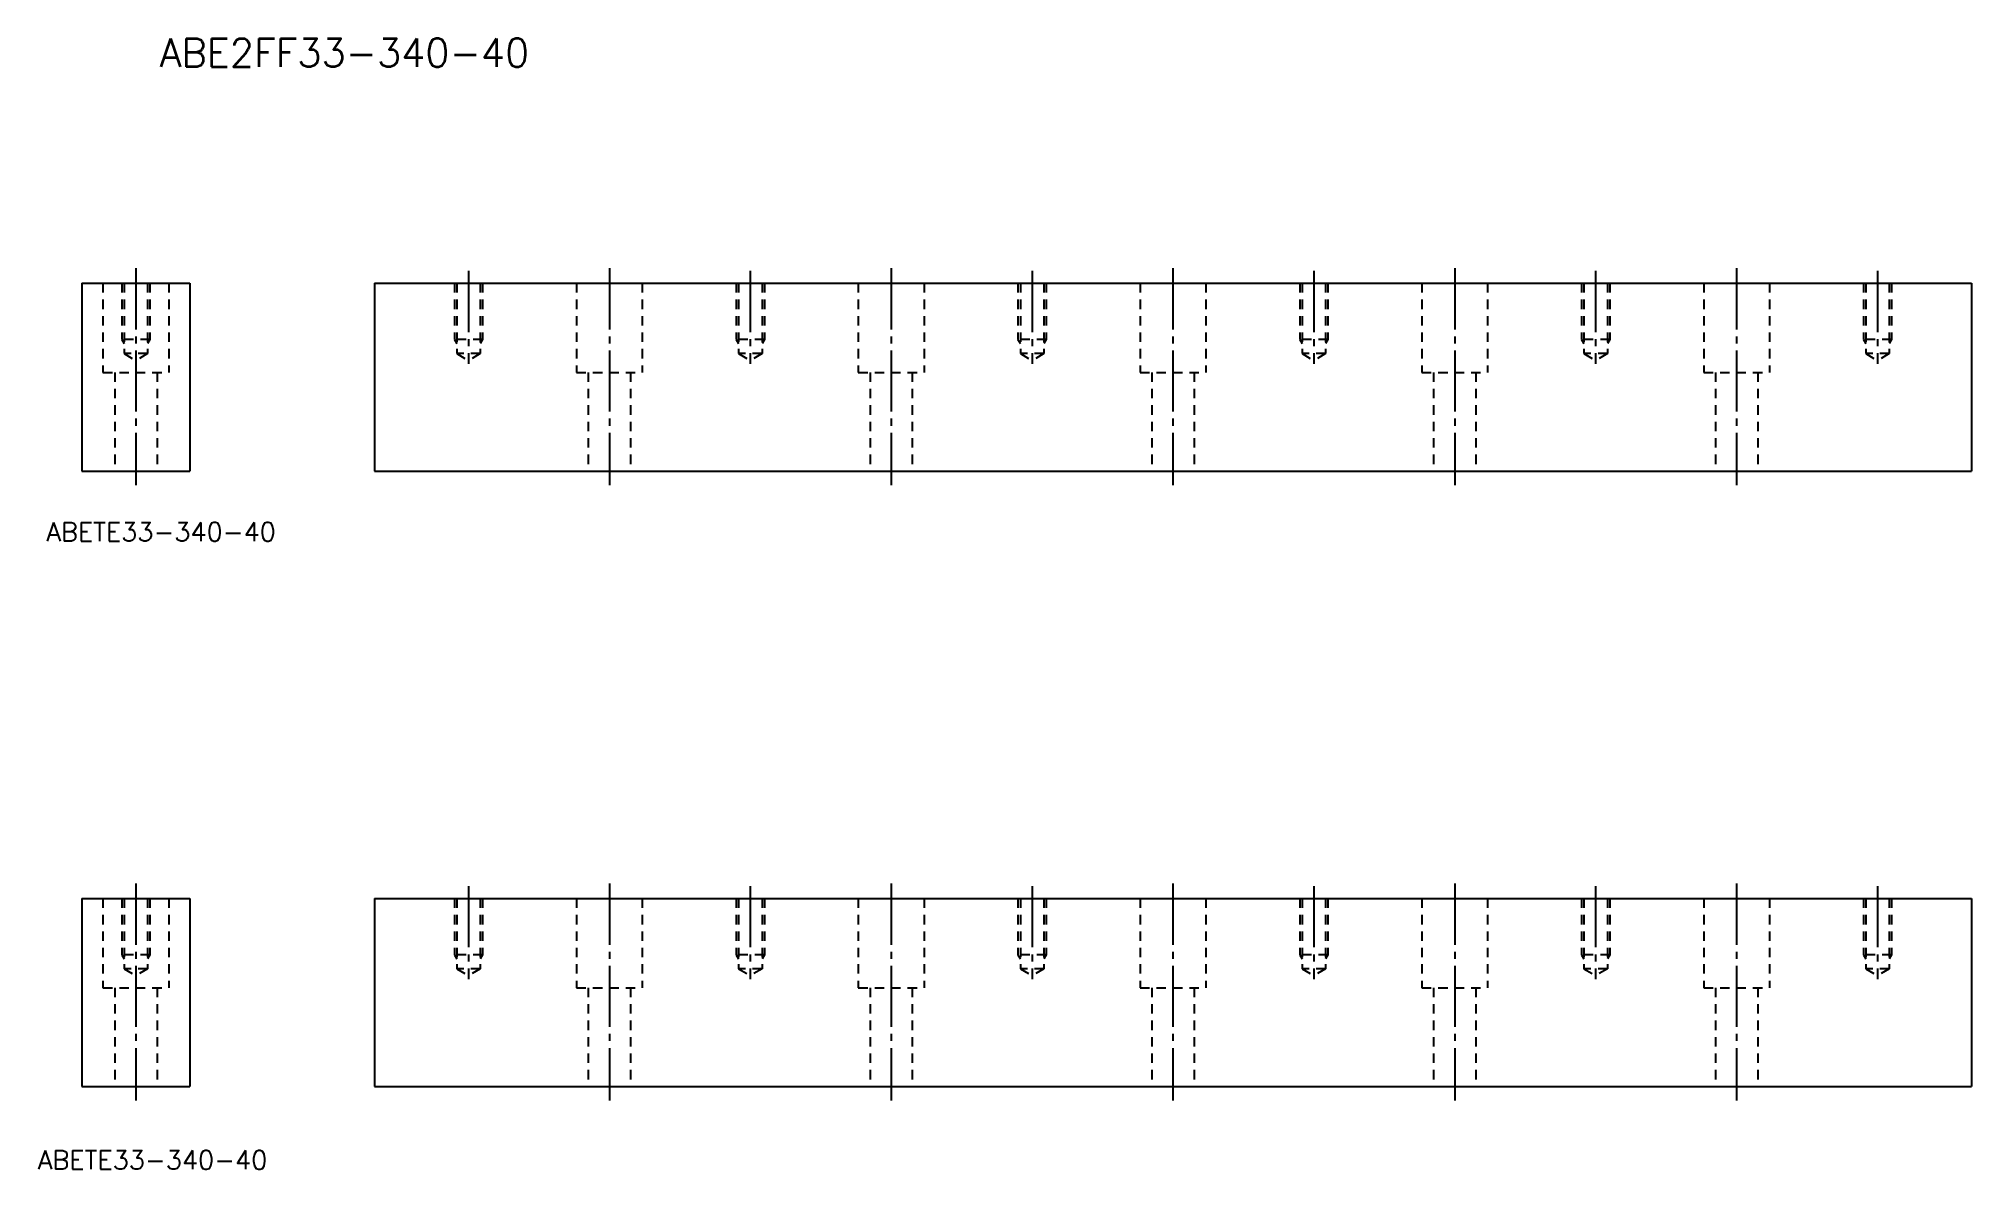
# Model space of a CAD drawing. Extents: x -53 to 359, y 1271 to 1511.
import ezdxf

# ---------------------------------------------------------------- set-up
doc = ezdxf.new("R2010")
doc.units = 0
doc.header["$MEASUREMENT"] = 0
doc.linetypes.add('CENTER', pattern=[17.5, 13, -1.5, 1.5, -1.5])
doc.linetypes.add('DASHED', pattern=[3.5, 2, -1.5])
doc.layers.get('0').update_dxf_attribs({"linetype": 'CONTINUOUS'})
doc.layers.add('CENTER', color=1, linetype='CENTER')
doc.styles.get("Standard").update_dxf_attribs({"font": 'txt.shx', "bigfont": '@extfont2.shx'})

msp = doc.modelspace()

# ---------------------------------------------------------------- linework, layer by layer
at = {"color": 7, "linetype": 'Continuous'}
for p, q in [((-43.46, 1459.38), (-43.46, 1419.38)), ((-43.46, 1459.38), (-20.46, 1459.38)), ((-20.46, 1459.38), (-20.46, 1419.38)), ((18.87, 1459.38), (358.87, 1459.38)), ((18.87, 1459.38), (18.87, 1419.38)), ((358.87, 1459.38), (358.87, 1419.38)), ((-43.46, 1419.38), (-20.46, 1419.38)), ((18.87, 1419.38), (358.87, 1419.38)), ((-43.46, 1328.38), (-43.46, 1288.38)), ((-43.46, 1328.38), (-20.46, 1328.38)), ((-20.46, 1328.38), (-20.46, 1288.38)), ((18.87, 1328.38), (358.87, 1328.38)), ((18.87, 1328.38), (18.87, 1288.38)), ((358.87, 1328.38), (358.87, 1288.38)), ((-43.46, 1288.38), (-20.46, 1288.38)), ((18.87, 1288.38), (358.87, 1288.38))]:
    msp.add_line(p, q, dxfattribs=at)
at = {"color": 3, "linetype": 'DASHED'}
for p, q in [((-38.96, 1459.38), (-38.96, 1440.38)), ((-34.96, 1459.38), (-34.96, 1447.38)), ((-34.46, 1459.38), (-34.46, 1444.38)), ((-29.46, 1459.38), (-29.46, 1444.38)), ((-28.96, 1459.38), (-28.96, 1447.38)), ((-24.96, 1459.38), (-24.96, 1440.38)), ((35.87, 1459.38), (35.87, 1447.38)), ((36.37, 1459.38), (36.37, 1444.38)), ((41.37, 1459.38), (41.37, 1444.38)), ((41.87, 1459.38), (41.87, 1447.38)), ((61.87, 1459.38), (61.87, 1440.38)), ((75.87, 1459.38), (75.87, 1440.38)), ((95.87, 1459.38), (95.87, 1447.38)), ((96.37, 1459.38), (96.37, 1444.38)), ((101.37, 1459.38), (101.37, 1444.38)), ((101.87, 1459.38), (101.87, 1447.38)), ((121.87, 1459.38), (121.87, 1440.38)), ((135.87, 1459.38), (135.87, 1440.38)), ((155.87, 1459.38), (155.87, 1447.38)), ((156.37, 1459.38), (156.37, 1444.38)), ((161.37, 1459.38), (161.37, 1444.38)), ((161.87, 1459.38), (161.87, 1447.38)), ((181.87, 1459.38), (181.87, 1440.38)), ((195.87, 1459.38), (195.87, 1440.38)), ((215.87, 1459.38), (215.87, 1447.38)), ((216.37, 1459.38), (216.37, 1444.38)), ((221.37, 1459.38), (221.37, 1444.38)), ((221.87, 1459.38), (221.87, 1447.38)), ((241.87, 1459.38), (241.87, 1440.38)), ((255.87, 1459.38), (255.87, 1440.38)), ((275.87, 1459.38), (275.87, 1447.38)), ((276.37, 1459.38), (276.37, 1444.38)), ((281.37, 1459.38), (281.37, 1444.38)), ((281.87, 1459.38), (281.87, 1447.38)), ((301.87, 1459.38), (301.87, 1440.38)), ((315.87, 1459.38), (315.87, 1440.38)), ((335.87, 1459.38), (335.87, 1447.38)), ((336.37, 1459.38), (336.37, 1444.38)), ((341.37, 1459.38), (341.37, 1444.38)), ((341.87, 1459.38), (341.87, 1447.38)), ((-28.96, 1447.38), (-34.96, 1447.38)), ((-34.96, 1447.38), (-34.46, 1446.52)), ((-28.96, 1447.38), (-29.46, 1446.52)), ((35.87, 1447.38), (36.37, 1446.52)), ((41.87, 1447.38), (35.87, 1447.38)), ((41.87, 1447.38), (41.37, 1446.52)), ((101.87, 1447.38), (95.87, 1447.38)), ((95.87, 1447.38), (96.37, 1446.52)), ((101.87, 1447.38), (101.37, 1446.52)), ((161.87, 1447.38), (155.87, 1447.38)), ((155.87, 1447.38), (156.37, 1446.52)), ((161.87, 1447.38), (161.37, 1446.52)), ((221.87, 1447.38), (215.87, 1447.38)), ((215.87, 1447.38), (216.37, 1446.52)), ((221.87, 1447.38), (221.37, 1446.52)), ((281.87, 1447.38), (275.87, 1447.38)), ((275.87, 1447.38), (276.37, 1446.52)), ((281.87, 1447.38), (281.37, 1446.52)), ((341.87, 1447.38), (335.87, 1447.38)), ((335.87, 1447.38), (336.37, 1446.52)), ((341.87, 1447.38), (341.37, 1446.52)), ((-38.96, 1440.38), (-24.96, 1440.38)), ((-36.46, 1440.38), (-36.46, 1419.38)), ((-29.46, 1444.38), (-34.46, 1444.38)), ((-34.46, 1444.38), (-31.96, 1442.94)), ((-29.46, 1444.38), (-31.96, 1442.94)), ((-27.46, 1440.38), (-27.46, 1419.38)), ((36.37, 1444.38), (38.87, 1442.94)), ((41.37, 1444.38), (36.37, 1444.38)), ((41.37, 1444.38), (38.87, 1442.94)), ((61.87, 1440.38), (75.87, 1440.38)), ((64.37, 1440.38), (64.37, 1419.38)), ((73.37, 1440.38), (73.37, 1419.38)), ((101.37, 1444.38), (96.37, 1444.38)), ((96.37, 1444.38), (98.87, 1442.94)), ((101.37, 1444.38), (98.87, 1442.94)), ((121.87, 1440.38), (135.87, 1440.38)), ((124.37, 1440.38), (124.37, 1419.38)), ((133.37, 1440.38), (133.37, 1419.38)), ((161.37, 1444.38), (156.37, 1444.38)), ((156.37, 1444.38), (158.87, 1442.94)), ((161.37, 1444.38), (158.87, 1442.94)), ((181.87, 1440.38), (195.87, 1440.38)), ((184.37, 1440.38), (184.37, 1419.38)), ((193.37, 1440.38), (193.37, 1419.38)), ((221.37, 1444.38), (216.37, 1444.38)), ((216.37, 1444.38), (218.87, 1442.94)), ((221.37, 1444.38), (218.87, 1442.94)), ((241.87, 1440.38), (255.87, 1440.38)), ((244.37, 1440.38), (244.37, 1419.38)), ((253.37, 1440.38), (253.37, 1419.38)), ((281.37, 1444.38), (276.37, 1444.38)), ((276.37, 1444.38), (278.87, 1442.94)), ((281.37, 1444.38), (278.87, 1442.94)), ((301.87, 1440.38), (315.87, 1440.38)), ((304.37, 1440.38), (304.37, 1419.38)), ((313.37, 1440.38), (313.37, 1419.38)), ((341.37, 1444.38), (336.37, 1444.38)), ((336.37, 1444.38), (338.87, 1442.94)), ((341.37, 1444.38), (338.87, 1442.94)), ((-38.96, 1328.38), (-38.96, 1309.38)), ((-34.96, 1328.38), (-34.96, 1316.38)), ((-34.46, 1328.38), (-34.46, 1313.38)), ((-29.46, 1328.38), (-29.46, 1313.38)), ((-28.96, 1328.38), (-28.96, 1316.38)), ((-24.96, 1328.38), (-24.96, 1309.38)), ((35.87, 1328.38), (35.87, 1316.38)), ((36.37, 1328.38), (36.37, 1313.38)), ((41.37, 1328.38), (41.37, 1313.38)), ((41.87, 1328.38), (41.87, 1316.38)), ((61.87, 1328.38), (61.87, 1309.38)), ((75.87, 1328.38), (75.87, 1309.38)), ((95.87, 1328.38), (95.87, 1316.38)), ((96.37, 1328.38), (96.37, 1313.38)), ((101.37, 1328.38), (101.37, 1313.38)), ((101.87, 1328.38), (101.87, 1316.38)), ((121.87, 1328.38), (121.87, 1309.38)), ((135.87, 1328.38), (135.87, 1309.38)), ((155.87, 1328.38), (155.87, 1316.38)), ((156.37, 1328.38), (156.37, 1313.38)), ((161.37, 1328.38), (161.37, 1313.38)), ((161.87, 1328.38), (161.87, 1316.38)), ((181.87, 1328.38), (181.87, 1309.38)), ((195.87, 1328.38), (195.87, 1309.38)), ((215.87, 1328.38), (215.87, 1316.38)), ((216.37, 1328.38), (216.37, 1313.38)), ((221.37, 1328.38), (221.37, 1313.38)), ((221.87, 1328.38), (221.87, 1316.38)), ((241.87, 1328.38), (241.87, 1309.38)), ((255.87, 1328.38), (255.87, 1309.38)), ((275.87, 1328.38), (275.87, 1316.38)), ((276.37, 1328.38), (276.37, 1313.38)), ((281.37, 1328.38), (281.37, 1313.38)), ((281.87, 1328.38), (281.87, 1316.38)), ((301.87, 1328.38), (301.87, 1309.38)), ((315.87, 1328.38), (315.87, 1309.38)), ((335.87, 1328.38), (335.87, 1316.38)), ((336.37, 1328.38), (336.37, 1313.38)), ((341.37, 1328.38), (341.37, 1313.38)), ((341.87, 1328.38), (341.87, 1316.38)), ((-28.96, 1316.38), (-34.96, 1316.38)), ((-34.96, 1316.38), (-34.46, 1315.52)), ((-29.46, 1313.38), (-34.46, 1313.38)), ((-34.46, 1313.38), (-31.96, 1311.94)), ((-29.46, 1313.38), (-31.96, 1311.94)), ((-28.96, 1316.38), (-29.46, 1315.52)), ((35.87, 1316.38), (36.37, 1315.52)), ((41.87, 1316.38), (35.87, 1316.38)), ((36.37, 1313.38), (38.87, 1311.94)), ((41.37, 1313.38), (36.37, 1313.38)), ((41.37, 1313.38), (38.87, 1311.94)), ((41.87, 1316.38), (41.37, 1315.52)), ((101.87, 1316.38), (95.87, 1316.38)), ((95.87, 1316.38), (96.37, 1315.52)), ((101.37, 1313.38), (96.37, 1313.38)), ((96.37, 1313.38), (98.87, 1311.94)), ((101.37, 1313.38), (98.87, 1311.94)), ((101.87, 1316.38), (101.37, 1315.52)), ((161.87, 1316.38), (155.87, 1316.38)), ((155.87, 1316.38), (156.37, 1315.52)), ((161.37, 1313.38), (156.37, 1313.38)), ((156.37, 1313.38), (158.87, 1311.94)), ((161.37, 1313.38), (158.87, 1311.94)), ((161.87, 1316.38), (161.37, 1315.52)), ((221.87, 1316.38), (215.87, 1316.38)), ((215.87, 1316.38), (216.37, 1315.52)), ((221.37, 1313.38), (216.37, 1313.38)), ((216.37, 1313.38), (218.87, 1311.94)), ((221.37, 1313.38), (218.87, 1311.94)), ((221.87, 1316.38), (221.37, 1315.52)), ((281.87, 1316.38), (275.87, 1316.38)), ((275.87, 1316.38), (276.37, 1315.52)), ((281.37, 1313.38), (276.37, 1313.38)), ((276.37, 1313.38), (278.87, 1311.94)), ((281.37, 1313.38), (278.87, 1311.94)), ((281.87, 1316.38), (281.37, 1315.52)), ((341.87, 1316.38), (335.87, 1316.38)), ((335.87, 1316.38), (336.37, 1315.52)), ((341.37, 1313.38), (336.37, 1313.38)), ((336.37, 1313.38), (338.87, 1311.94)), ((341.37, 1313.38), (338.87, 1311.94)), ((341.87, 1316.38), (341.37, 1315.52)), ((-38.96, 1309.38), (-24.96, 1309.38)), ((-36.46, 1309.38), (-36.46, 1288.38)), ((-27.46, 1309.38), (-27.46, 1288.38)), ((61.87, 1309.38), (75.87, 1309.38)), ((64.37, 1309.38), (64.37, 1288.38)), ((73.37, 1309.38), (73.37, 1288.38)), ((121.87, 1309.38), (135.87, 1309.38)), ((124.37, 1309.38), (124.37, 1288.38)), ((133.37, 1309.38), (133.37, 1288.38)), ((181.87, 1309.38), (195.87, 1309.38)), ((184.37, 1309.38), (184.37, 1288.38)), ((193.37, 1309.38), (193.37, 1288.38)), ((241.87, 1309.38), (255.87, 1309.38)), ((244.37, 1309.38), (244.37, 1288.38)), ((253.37, 1309.38), (253.37, 1288.38)), ((301.87, 1309.38), (315.87, 1309.38)), ((304.37, 1309.38), (304.37, 1288.38)), ((313.37, 1309.38), (313.37, 1288.38))]:
    msp.add_line(p, q, dxfattribs=at)
at = {"layer": 'CENTER', "color": 1, "linetype": 'CENTER'}
for p, q in [((-31.96, 1462.55), (-31.96, 1416.38)), ((38.87, 1461.99), (38.87, 1442.21)), ((68.87, 1462.55), (68.87, 1416.38)), ((98.87, 1461.99), (98.87, 1442.21)), ((128.87, 1462.55), (128.87, 1416.38)), ((158.87, 1461.99), (158.87, 1442.21)), ((188.87, 1462.55), (188.87, 1416.38)), ((218.87, 1461.99), (218.87, 1442.21)), ((248.87, 1462.55), (248.87, 1416.38)), ((278.87, 1461.99), (278.87, 1442.21)), ((308.87, 1462.55), (308.87, 1416.38)), ((338.87, 1461.99), (338.87, 1442.21)), ((-31.96, 1331.55), (-31.96, 1285.38)), ((38.87, 1330.99), (38.87, 1311.21)), ((68.87, 1331.55), (68.87, 1285.38)), ((98.87, 1330.99), (98.87, 1311.21)), ((128.87, 1331.55), (128.87, 1285.38)), ((158.87, 1330.99), (158.87, 1311.21)), ((188.87, 1331.55), (188.87, 1285.38)), ((218.87, 1330.99), (218.87, 1311.21)), ((248.87, 1331.55), (248.87, 1285.38)), ((278.87, 1330.99), (278.87, 1311.21)), ((308.87, 1331.55), (308.87, 1285.38)), ((338.87, 1330.99), (338.87, 1311.21))]:
    msp.add_line(p, q, dxfattribs=at)

# ---------------------------------------------------------------- texts
at = {"color": 7, "linetype": 'Continuous'}
for s, height, p in [('ABE2FF33-340-40', 6, (-26.89, 1505.45)), ('ABETE33-340-40', 4, (-51.01, 1404.45)), ('ABETE33-340-40', 4, (-52.83, 1270.72))]:
    msp.add_text(s, height=height, dxfattribs=at).set_placement(p)

doc.saveas('drawing.dxf')
